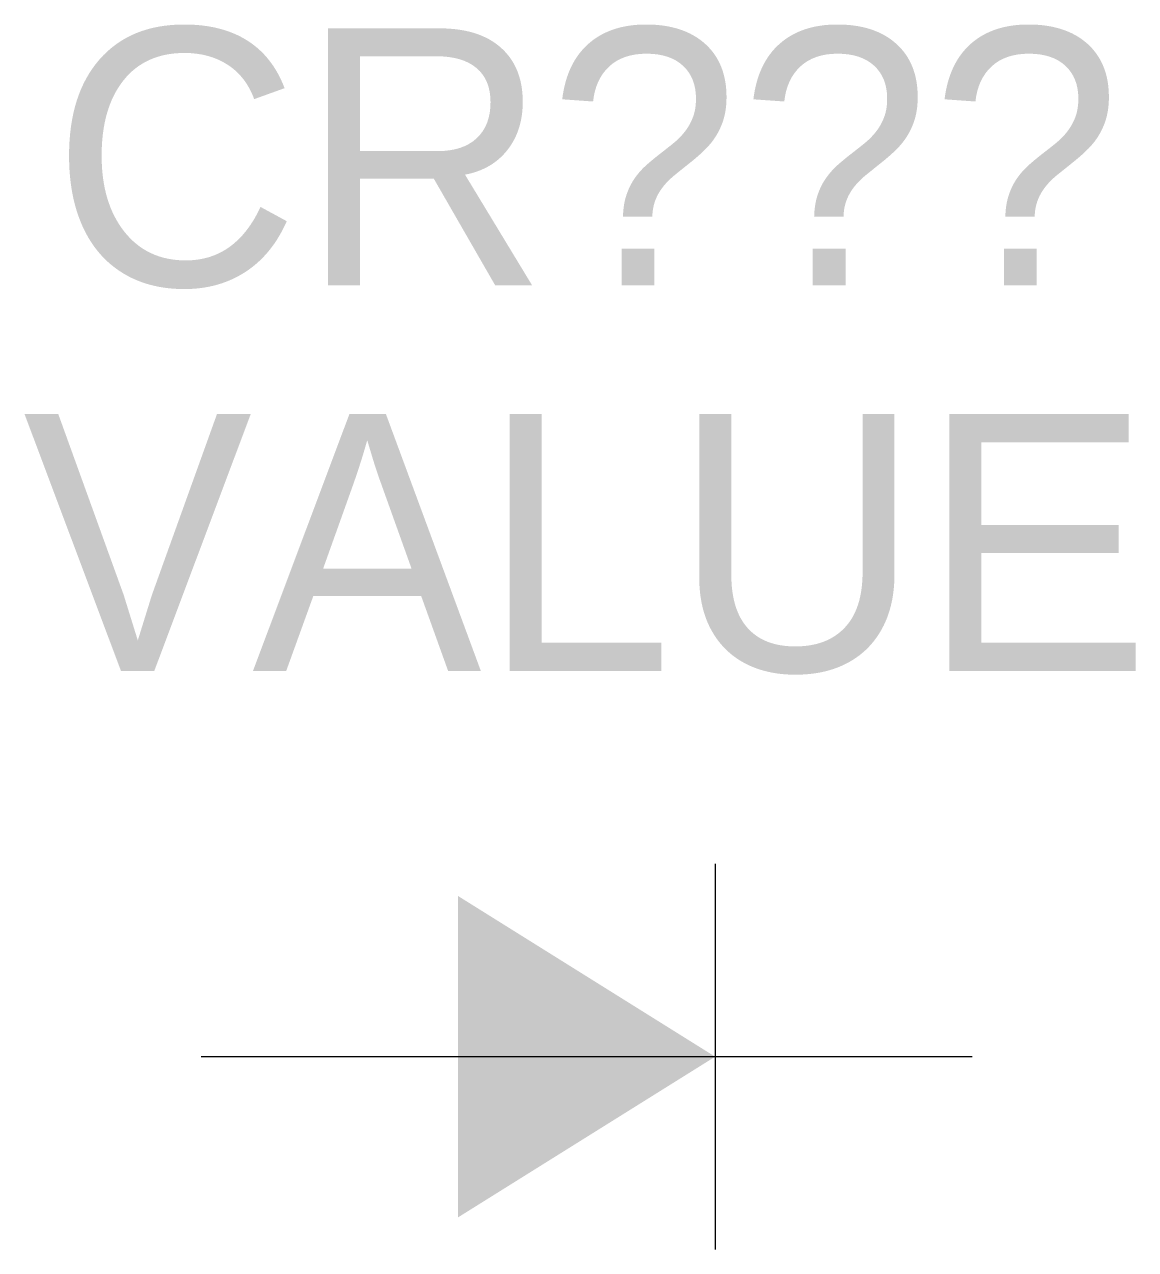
# Model space of a CAD drawing. Extents: x 10.363 to 11.227, y 7.45 to 8.403.
import ezdxf
from ezdxf.enums import TextEntityAlignment as Align

# ---------------------------------------------------------------- set-up
doc = ezdxf.new("R2010")
doc.units = 0
doc.layers.add('1', color=7, linetype='CONTINUOUS')

# ---------------------------------------------------------------- blocks, each defined once
blk = doc.blocks.new('CR')
at = {"layer": '1', "color": 0}
for p, q in [((0, 0.3), (0, -0.3)), ((-0.15, 0.1), (0.15, 0.1))]:
    blk.add_line(p, q, dxfattribs=at)
blk.add_solid([(0, 0.1), (-0.125, -0.1), (0.125, -0.1), (-0.125, -0.1)], dxfattribs=at)

msp = doc.modelspace()

# ---------------------------------------------------------------- block references
at = {"layer": '1', "color": 0, "rotation": 270}
msp.add_blockref('CR', (10.8, 7.6), dxfattribs=at)

# ---------------------------------------------------------------- texts
at = {"layer": '1', "color": 0}
for tag, text, p in [('CR???', 'D???', (10.8, 8.2)), ('VALUE', '000000', (10.8, 7.9))]:
    msp.add_attdef(tag, text=text, height=0.2, dxfattribs=at).set_placement(p, align=Align.CENTER)

doc.saveas('drawing.dxf')
